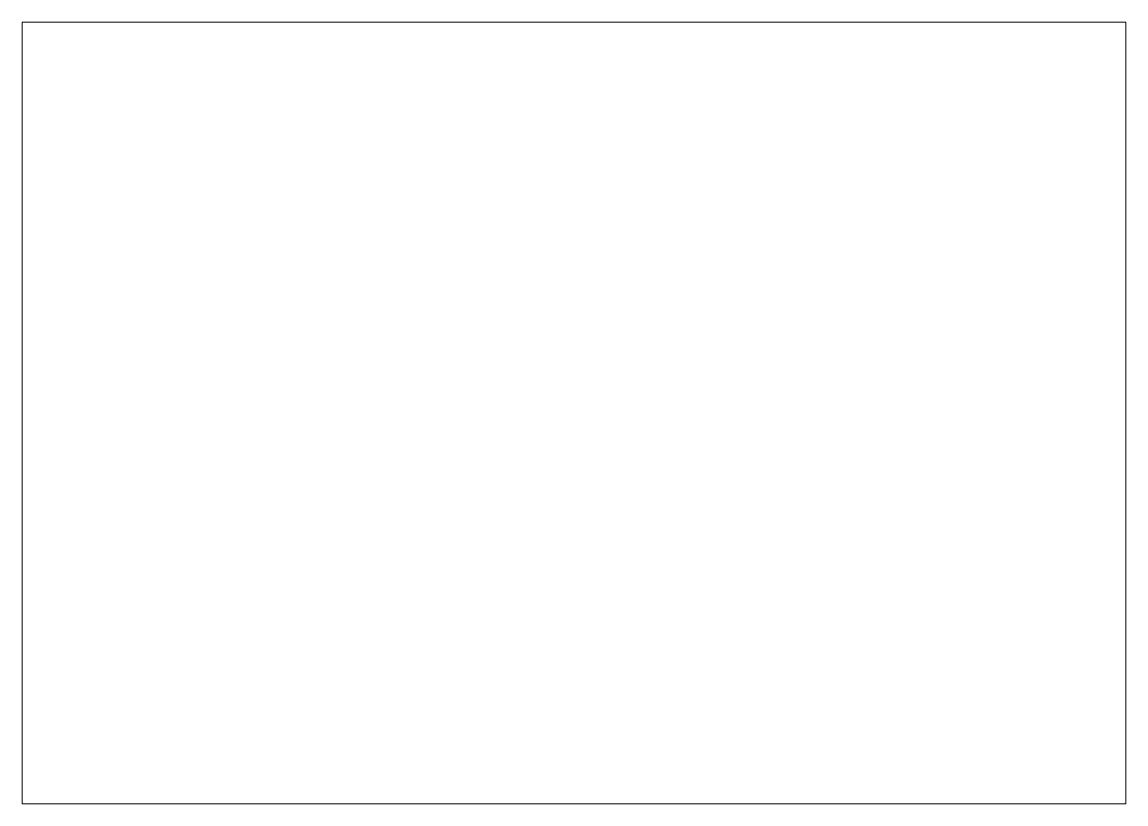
# Paper-space layout '布局1' of a CAD drawing. Extents: x 0 to 422, y 0 to 299.
# The model-space entities are those that its viewports show. They can reach past a viewport. Long polylines and large blocks are cut down to what shows.
import ezdxf

# ---------------------------------------------------------------- set-up
doc = ezdxf.new("R2010")
doc.units = 0
doc.linetypes.add('CONTINUOUS1', pattern=[0])
doc.layers.add('003_THICK', color=7, linetype='CONTINUOUS1')

msp = doc.modelspace()

# ---------------------------------------------------------------- linework, layer by layer
at = {"layer": '003_THICK', "const_width": 0.5}
for points in [[(0, 1.5), (0, -1.67)], [(17.72, 0), (0, 0)]]:
    msp.add_lwpolyline(points, dxfattribs=at)
msp.add_lwpolyline([(25.72, -8, 0.414183), (17.72, 0, 0.414183)], format="xyb", dxfattribs=at)

psp = doc.layouts.new('布局1')

# ---------------------------------------------------------------- viewports
at = {"layer": '003_THICK'}
psp.add_viewport(center=(211, 149.5), size=(422, 299), view_center_point=(211, 149.5), view_height=299, dxfattribs=at)

doc.saveas('drawing.dxf')
